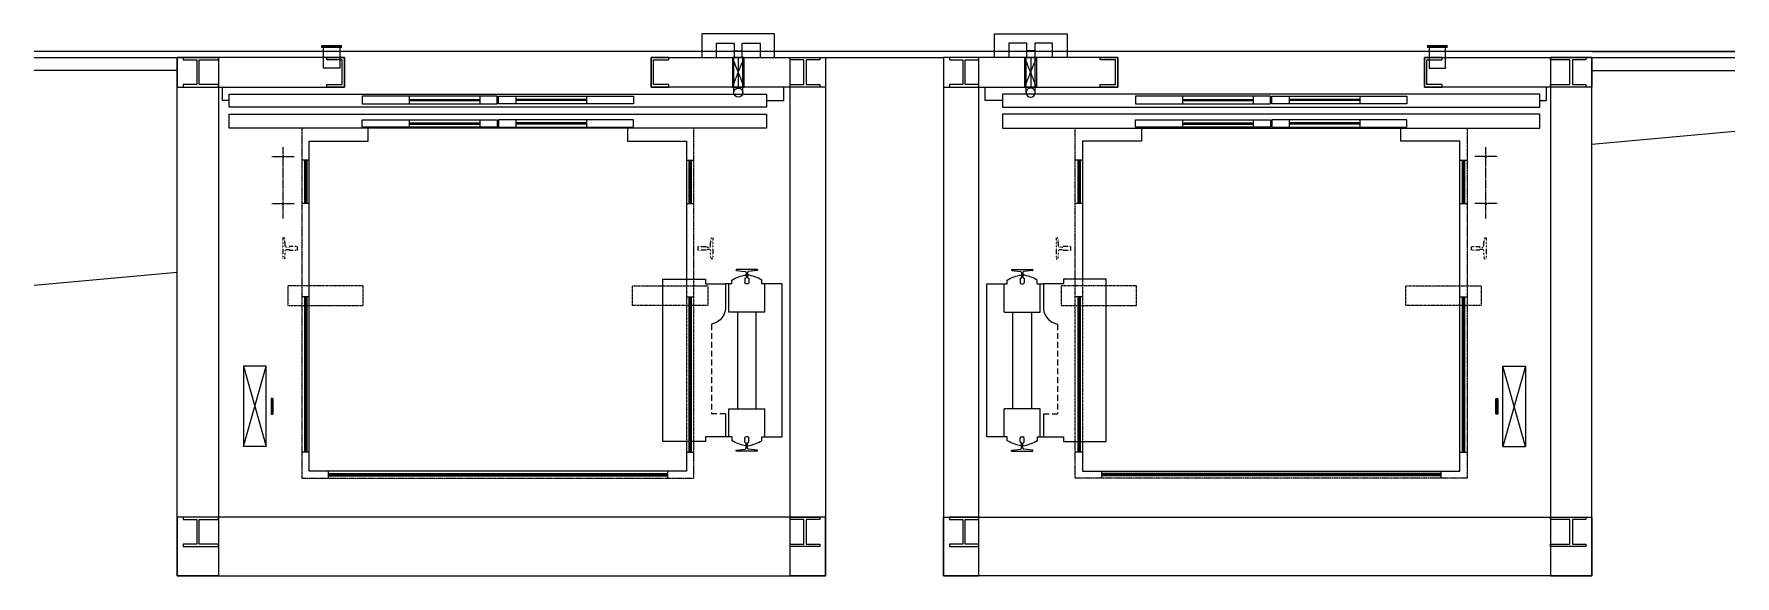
# Model space of a CAD drawing. Header units: millimetres. Extents: x 1372008 to 1411040, y -1003 to 26332.
# Drawn here: x 1372008 to 1379223, y 13232 to 15532 of the extents above; entities that cross this region are included whole.
import ezdxf

# ---------------------------------------------------------------- set-up
doc = ezdxf.new("R2010")
doc.units = ezdxf.units.MM
for name, pattern in [('CENTER2', [1.125, 0.75, -0.125, 0.125, -0.125]), ('DIVIDE', [1.25, 0.5, -0.25, 0, -0.25, 0, -0.25]), ('HIDDEN', [0.375, 0.25, -0.125]), ('PHANTOM', [2.5, 1.25, -0.25, 0.25, -0.25, 0.25, -0.25])]:
    doc.linetypes.add(name, pattern=pattern)
for name, color, linetype in [('Baca', 7, 'Continuous'), ('Divar-komek', 7, 'Continuous'), ('Lift', 7, 'Continuous'), ('Meheccer', 7, 'Continuous'), ('plita 2', 7, 'Continuous'), ('sutun1', 7, 'Continuous')]:
    doc.layers.add(name, color=color, linetype=linetype)
doc.layers.add('Metalkonstruksiya', color=206, linetype='Continuous', lineweight=9)

msp = doc.modelspace()

# ---------------------------------------------------------------- linework, layer by layer
at = {"layer": 'Baca'}
for p, q in [((1378615.2, 15065), (1379222.6, 15120)), ((1372615.2, 14520.9), (1372007.8, 14465.8))]:
    msp.add_line(p, q, dxfattribs=at)
at = {"layer": 'Divar-komek'}
msp.add_line((1375365.2, 15432.4), (1375865.2, 15432.4), dxfattribs=at)
at = {"layer": 'Lift'}
for p, q in [((1373226.4, 15479.7), (1373313.9, 15479.7)), ((1374977.4, 15460.8), (1375012, 15460.8)), ((1376253, 15460.8), (1376218.4, 15460.8)), ((1378003.9, 15479.7), (1377916.4, 15479.7)), ((1374994.7, 15432.4), (1374994.7, 15307.3)), ((1376235.7, 15432.4), (1376235.7, 15307.3)), ((1372807.8, 15249.9), (1372807.8, 15307.4)), ((1374976.2, 15283.8), (1374976.2, 15307.4)), ((1375014.2, 15283.8), (1375014.2, 15307.4)), ((1376216.2, 15283.8), (1376216.2, 15307.4)), ((1376254.2, 15283.8), (1376254.2, 15307.4)), ((1378422.6, 15249.9), (1378422.6, 15307.4)), ((1372835.2, 15249.9), (1372807.8, 15249.9)), ((1373599.2, 15268.4), (1373599.2, 15236.4)), ((1373599.2, 15254.9), (1373899.2, 15254.9)), ((1373599.2, 15252.4), (1373899.2, 15252.4)), ((1373599.2, 15249.9), (1373899.2, 15249.9)), ((1373899.2, 15268.4), (1373899.2, 15236.4)), ((1374051.2, 15268.4), (1374051.2, 15236.4)), ((1374351.2, 15254.9), (1374051.2, 15254.9)), ((1374051.2, 15252.4), (1374351.2, 15252.4)), ((1374351.2, 15249.9), (1374051.2, 15249.9)), ((1374351.2, 15268.4), (1374351.2, 15236.4)), ((1376879.2, 15268.4), (1376879.2, 15236.4)), ((1376879.2, 15254.9), (1377179.2, 15254.9)), ((1377179.2, 15252.4), (1376879.2, 15252.4)), ((1376879.2, 15249.9), (1377179.2, 15249.9)), ((1377179.2, 15268.4), (1377179.2, 15236.4)), ((1377331.2, 15268.4), (1377331.2, 15236.4)), ((1377631.2, 15254.9), (1377331.2, 15254.9)), ((1377631.2, 15252.4), (1377331.2, 15252.4)), ((1377631.2, 15249.9), (1377331.2, 15249.9)), ((1377631.2, 15268.4), (1377631.2, 15236.4)), ((1378395.2, 15249.9), (1378422.6, 15249.9)), ((1373599.2, 15168.4), (1373599.2, 15136.4)), ((1373599.2, 15154.9), (1373899.2, 15154.9)), ((1373599.2, 15152.4), (1373899.2, 15152.4)), ((1373899.2, 15168.4), (1373899.2, 15136.4)), ((1374051.2, 15168.4), (1374051.2, 15136.4)), ((1374351.2, 15154.9), (1374051.2, 15154.9)), ((1374051.2, 15152.4), (1374351.2, 15152.4)), ((1374351.2, 15168.4), (1374351.2, 15136.4)), ((1376879.2, 15168.4), (1376879.2, 15136.4)), ((1376879.2, 15154.9), (1377179.2, 15154.9)), ((1377179.2, 15152.4), (1376879.2, 15152.4)), ((1377179.2, 15168.4), (1377179.2, 15136.4)), ((1377331.2, 15168.4), (1377331.2, 15136.4)), ((1377631.2, 15154.9), (1377331.2, 15154.9)), ((1377631.2, 15152.4), (1377331.2, 15152.4)), ((1377631.2, 15168.4), (1377631.2, 15136.4)), ((1373599.2, 15149.9), (1373899.2, 15149.9)), ((1374351.2, 15149.9), (1374051.2, 15149.9)), ((1376879.2, 15149.9), (1377179.2, 15149.9)), ((1377631.2, 15149.9), (1377331.2, 15149.9)), ((1373175.2, 14997.4), (1373144.2, 14997.4)), ((1373154.7, 14997.4), (1373154.7, 14813.4)), ((1373159.7, 14997.4), (1373159.7, 14813.4)), ((1373164.7, 14997.4), (1373164.7, 14813.4)), ((1374775.2, 14997.4), (1374806.2, 14997.4)), ((1374785.7, 14997.4), (1374785.7, 14813.4)), ((1374790.7, 14997.4), (1374790.7, 14813.4)), ((1374795.7, 14997.4), (1374795.7, 14813.4)), ((1376455.2, 14997.4), (1376424.2, 14997.4)), ((1376434.7, 14997.4), (1376434.7, 14813.4)), ((1376439.7, 14997.4), (1376439.7, 14813.4)), ((1376444.7, 14997.4), (1376444.7, 14813.4)), ((1378055.2, 14997.4), (1378086.2, 14997.4)), ((1378065.7, 14997.4), (1378065.7, 14813.4)), ((1378070.7, 14997.4), (1378070.7, 14813.4)), ((1378075.7, 14997.4), (1378075.7, 14813.4)), ((1373175.2, 14813.4), (1373144.2, 14813.4)), ((1374775.2, 14813.4), (1374806.2, 14813.4)), ((1376455.2, 14813.4), (1376424.2, 14813.4)), ((1378055.2, 14813.4), (1378086.2, 14813.4)), ((1373175.2, 14417.4), (1373144.2, 14417.4)), ((1373154.7, 14417.4), (1373154.7, 13757.4)), ((1373159.7, 14417.4), (1373159.7, 13757.4)), ((1373164.7, 14417.4), (1373164.7, 13757.4)), ((1374775.2, 14417.4), (1374806.2, 14417.4)), ((1374785.7, 14417.4), (1374785.7, 13757.4)), ((1374790.7, 14417.4), (1374790.7, 13757.4)), ((1374795.7, 14417.4), (1374795.7, 13757.4)), ((1376455.2, 14417.4), (1376424.2, 14417.4)), ((1376434.7, 14417.4), (1376434.7, 13757.4)), ((1376439.7, 14417.4), (1376439.7, 13757.4)), ((1376444.7, 14417.4), (1376444.7, 13757.4)), ((1378055.2, 14417.4), (1378086.2, 14417.4)), ((1378065.7, 14417.4), (1378065.7, 13757.4)), ((1378070.7, 14417.4), (1378070.7, 13757.4)), ((1378075.7, 14417.4), (1378075.7, 13757.4)), ((1373175.2, 13757.4), (1373144.2, 13757.4)), ((1374775.2, 13757.4), (1374806.2, 13757.4)), ((1376455.2, 13757.4), (1376424.2, 13757.4)), ((1378055.2, 13757.4), (1378086.2, 13757.4)), ((1373255.2, 13677.4), (1373255.2, 13647.4)), ((1373255.2, 13667.4), (1374695.2, 13667.4)), ((1373255.2, 13662.4), (1374695.2, 13662.4)), ((1373255.2, 13657.4), (1374695.2, 13657.4)), ((1374695.2, 13677.4), (1374695.2, 13647.4)), ((1376535.2, 13677.4), (1376535.2, 13647.4)), ((1377975.2, 13667.4), (1376535.2, 13667.4)), ((1377975.2, 13662.4), (1376535.2, 13662.4)), ((1377975.2, 13657.4), (1376535.2, 13657.4)), ((1377975.2, 13677.4), (1377975.2, 13647.4))]:
    msp.add_line(p, q, dxfattribs=at)
at = {"layer": 'Lift', "linetype": 'CENTER2'}
for p, q in [((1375020.2, 15307.4), (1374970.2, 15432.4)), ((1374970.2, 15307.4), (1375020.2, 15432.4)), ((1376210.2, 15307.4), (1376260.2, 15432.4)), ((1376260.2, 15307.4), (1376210.2, 15432.4)), ((1373016.7, 15012.4), (1373111.7, 15012.4)), ((1373064.2, 14749.2), (1373064.2, 15052.5)), ((1378213.7, 15012.4), (1378118.7, 15012.4)), ((1378166.2, 14749.2), (1378166.2, 15052.5)), ((1373016.7, 14812.4), (1373111.7, 14812.4)), ((1378213.7, 14812.4), (1378118.7, 14812.4))]:
    msp.add_line(p, q, dxfattribs=at)
at = {"layer": 'Lift', "linetype": 'HIDDEN', "ltscale": 10}
for p, q in [((1374976.2, 15307.4), (1374976.2, 15432.4)), ((1375014.2, 15307.4), (1375014.2, 15432.4)), ((1376216.2, 15307.4), (1376216.2, 15432.4)), ((1376254.2, 15307.4), (1376254.2, 15432.4))]:
    msp.add_line(p, q, dxfattribs=at)
at = {"layer": 'Lift', "linetype": 'Continuous'}
for p, q in [((1373425.2, 15077.4), (1373425.2, 15132.4)), ((1377805.2, 15077.4), (1377805.2, 15132.4)), ((1373175.2, 13677.4), (1373175.2, 15077.4)), ((1373175.2, 15077.4), (1373425.2, 15077.4)), ((1378055.2, 15077.4), (1377805.2, 15077.4)), ((1378055.2, 13677.4), (1378055.2, 15077.4)), ((1374775.2, 13805.4), (1374775.2, 13677.4)), ((1376455.2, 13805.4), (1376455.2, 13677.4)), ((1374775.2, 13677.4), (1373175.2, 13677.4)), ((1376455.2, 13677.4), (1378055.2, 13677.4))]:
    msp.add_line(p, q, dxfattribs=at)
at = {"layer": 'Lift', "linetype": 'PHANTOM', "ltscale": 0.5}
for p, q in [((1374806.2, 14489.4), (1374806.2, 15132.4)), ((1376424.2, 14489.4), (1376424.2, 15132.4))]:
    msp.add_line(p, q, dxfattribs=at)
at = {"layer": 'Lift', "linetype": 'ByBlock'}
for p, q in [((1375076.2, 14532.4), (1374986.2, 14532.4)), ((1374986.2, 14532.4), (1374986.2, 14530.2)), ((1374988, 14528.2), (1375024.2, 14524.4)), ((1375028.2, 14520.4), (1375028.2, 14498.8)), ((1375034.2, 14520.4), (1375034.2, 14498.8)), ((1375074.4, 14528.2), (1375038.2, 14524.4)), ((1375076.2, 14532.4), (1375076.2, 14530.2)), ((1376154.2, 14532.4), (1376244.2, 14532.4)), ((1376154.2, 14532.4), (1376154.2, 14530.2)), ((1376156, 14528.2), (1376192.2, 14524.4)), ((1376196.2, 14520.4), (1376196.2, 14498.8)), ((1376202.2, 14520.4), (1376202.2, 14498.8)), ((1376242.4, 14528.2), (1376206.2, 14524.4)), ((1376244.2, 14532.4), (1376244.2, 14530.2)), ((1374967.7, 14472.4), (1374941.2, 14472.4)), ((1374941.2, 14472.4), (1374941.2, 14380.3)), ((1374954.4, 14352.4), (1374954.4, 14472.4)), ((1374967.7, 14472.4), (1374967.7, 14488.1)), ((1375023.2, 14494.8), (1375023.2, 14476.4)), ((1375026.2, 14496.8), (1375025.2, 14496.8)), ((1375035.2, 14472.4), (1375027.2, 14472.4)), ((1375037.2, 14496.8), (1375036.2, 14496.8)), ((1375039.2, 14494.8), (1375039.2, 14476.4)), ((1375107.9, 14352.4), (1375107.9, 14472.4)), ((1376122.4, 14352.4), (1376122.4, 14472.4)), ((1376191.2, 14494.8), (1376191.2, 14476.4)), ((1376193.2, 14496.8), (1376194.2, 14496.8)), ((1376195.2, 14472.4), (1376203.2, 14472.4)), ((1376204.2, 14496.8), (1376205.2, 14496.8)), ((1376207.2, 14494.8), (1376207.2, 14476.4)), ((1376262.7, 14472.4), (1376262.7, 14488.1)), ((1376262.7, 14472.4), (1376289.2, 14472.4)), ((1376275.9, 14352.4), (1376275.9, 14472.4)), ((1376289.2, 14472.4), (1376289.2, 14380.3)), ((1375107.9, 14352.4), (1374954.4, 14352.4)), ((1374991.2, 14352.4), (1374991.2, 13942.4)), ((1375071.2, 13942.4), (1375071.2, 14352.4)), ((1376122.4, 14352.4), (1376275.9, 14352.4)), ((1376159.2, 13942.4), (1376159.2, 14352.4)), ((1376239.2, 14352.4), (1376239.2, 13942.4)), ((1374954.4, 13942.4), (1375107.9, 13942.4)), ((1374954.4, 13822.4), (1374954.4, 13942.4)), ((1375107.9, 13822.4), (1375107.9, 13942.4)), ((1376275.9, 13942.4), (1376122.4, 13942.4)), ((1376122.4, 13822.4), (1376122.4, 13942.4)), ((1376275.9, 13822.4), (1376275.9, 13942.4)), ((1374941.2, 13920.3), (1374941.2, 13822.4)), ((1376289.2, 13920.3), (1376289.2, 13822.4)), ((1374967.7, 13822.4), (1374941.2, 13822.4)), ((1374967.7, 13822.4), (1374967.7, 13806.6)), ((1375023.2, 13799.9), (1375023.2, 13818.4)), ((1375026.2, 13797.9), (1375025.2, 13797.9)), ((1375035.2, 13822.4), (1375027.2, 13822.4)), ((1375028.2, 13774.4), (1375028.2, 13795.9)), ((1375034.2, 13774.4), (1375034.2, 13795.9)), ((1375037.2, 13797.9), (1375036.2, 13797.9)), ((1375039.2, 13799.9), (1375039.2, 13818.4)), ((1376191.2, 13799.9), (1376191.2, 13818.4)), ((1376193.2, 13797.9), (1376194.2, 13797.9)), ((1376195.2, 13822.4), (1376203.2, 13822.4)), ((1376196.2, 13774.4), (1376196.2, 13795.9)), ((1376202.2, 13774.4), (1376202.2, 13795.9)), ((1376204.2, 13797.9), (1376205.2, 13797.9)), ((1376207.2, 13799.9), (1376207.2, 13818.4)), ((1376262.7, 13822.4), (1376289.2, 13822.4)), ((1376262.7, 13822.4), (1376262.7, 13806.6)), ((1374986.2, 13762.4), (1374986.2, 13764.6)), ((1375076.2, 13762.4), (1374986.2, 13762.4)), ((1374988, 13766.5), (1375024.2, 13770.4)), ((1375074.4, 13766.5), (1375038.2, 13770.4)), ((1375076.2, 13762.4), (1375076.2, 13764.6)), ((1376154.2, 13762.4), (1376154.2, 13764.6)), ((1376154.2, 13762.4), (1376244.2, 13762.4)), ((1376156, 13766.5), (1376192.2, 13770.4)), ((1376242.4, 13766.5), (1376206.2, 13770.4)), ((1376244.2, 13762.4), (1376244.2, 13764.6))]:
    msp.add_line(p, q, dxfattribs=at)
at = {"layer": 'Lift', "linetype": 'HIDDEN'}
for p, q in [((1374775.2, 14489.4), (1374775.2, 13805.4)), ((1374806.2, 13805.4), (1374806.2, 14489.4)), ((1376424.2, 13805.4), (1376424.2, 14489.4)), ((1376455.2, 14489.4), (1376455.2, 13805.4))]:
    msp.add_line(p, q, dxfattribs=at)
at = {"layer": 'Lift', "linetype": 'HIDDEN', "ltscale": 100}
for p, q in [((1374881.2, 14300.9), (1374881.2, 13920.3)), ((1376349.2, 14300.9), (1376349.2, 13920.3)), ((1374941.2, 13920.3), (1374881.2, 13920.3)), ((1376289.2, 13920.3), (1376349.2, 13920.3))]:
    msp.add_line(p, q, dxfattribs=at)
at = {"layer": 'Lift', "ltscale": 2, "extrusion": (0, 0, -1)}
msp.add_lwpolyline([(-1375148.3, 15432.4), (-1375148.3, 15532.4), (-1374841.1, 15532.4), (-1374841.1, 15432.4)], dxfattribs=at)
at = {"layer": 'Lift', "ltscale": 2}
msp.add_lwpolyline([(1376082.1, 15432.4), (1376082.1, 15532.4), (1376389.3, 15532.4), (1376389.3, 15432.4)], dxfattribs=at)
at = {"layer": 'Lift', "extrusion": (0, 0, -1), "const_width": 13.1}
msp.add_lwpolyline([(-1373226.4, 15479.7), (-1373313.9, 15479.7)], dxfattribs=at)
at = {"layer": 'Lift', "extrusion": (0, 0, -1)}
for points in [[(-1373305.2, 15473.3), (-1373305.2, 15387.4), (-1373305.2, 15387.4), (-1373235.2, 15387.4), (-1373235.2, 15479.7)], [(-1374902, 15432.3), (-1374902, 15493.5), (-1374977.4, 15493.5), (-1374977.4, 15432.4)], [(-1375012, 15432), (-1375012, 15493.5), (-1375087.4, 15493.5), (-1375087.4, 15432.4)], [(-1375115.2, 15249.9), (-1375188.3, 15249.9), (-1375188.3, 15307.4)]]:
    msp.add_lwpolyline(points, dxfattribs=at)
at = {"layer": 'Lift'}
for points in [[(1376218.4, 15432), (1376218.4, 15493.5), (1376143, 15493.5), (1376143, 15432.4)], [(1376328.4, 15432.3), (1376328.4, 15493.5), (1376253, 15493.5), (1376253, 15432.4)], [(1377925.2, 15473.3), (1377925.2, 15387.4), (1377925.2, 15387.4), (1377995.2, 15387.4), (1377995.2, 15479.7)], [(1376115.2, 15249.9), (1376042, 15249.9), (1376042, 15307.4)]]:
    msp.add_lwpolyline(points, dxfattribs=at)
at = {"layer": 'Lift', "const_width": 13.1}
msp.add_lwpolyline([(1378003.9, 15479.7), (1377916.4, 15479.7)], dxfattribs=at)
at = {"layer": 'Lift', "linetype": 'Continuous', "extrusion": (0, 0, -1)}
for points in [[(-1375020.2, 15432.4), (-1375020.2, 15432.4), (-1374970.2, 15432.4), (-1374970.2, 15307.4), (-1375020.2, 15307.4), (-1375020.2, 15432.4)], [(-1375115.2, 15277.4), (-1375115.2, 15222.4), (-1372835.2, 15222.4), (-1372835.2, 15277.4), (-1375115.2, 15277.4)], [(-1375115.2, 15192.4), (-1375115.2, 15132.4), (-1372835.2, 15132.4), (-1372835.2, 15192.4), (-1375115.2, 15192.4)], [(-1374525.2, 15132.4), (-1374525.2, 15077.4), (-1374775.2, 15077.4), (-1374775.2, 14489.4)], [(-1372993.1, 13782.4), (-1372993.1, 14122.4), (-1372896.6, 14122.4), (-1372993.1, 13782.4), (-1372896.6, 13782.4), (-1372993.1, 14122.4), (-1372896.6, 14122.4), (-1372896.6, 13782.4)]]:
    msp.add_lwpolyline(points, dxfattribs=at)
at = {"layer": 'Lift', "linetype": 'Continuous'}
for points in [[(1376210.2, 15432.4), (1376210.2, 15432.4), (1376260.2, 15432.4), (1376260.2, 15307.4), (1376210.2, 15307.4), (1376210.2, 15432.4)], [(1376115.2, 15277.4), (1376115.2, 15222.4), (1378395.2, 15222.4), (1378395.2, 15277.4), (1376115.2, 15277.4)], [(1376115.2, 15192.4), (1376115.2, 15132.4), (1378395.2, 15132.4), (1378395.2, 15192.4), (1376115.2, 15192.4)], [(1376705.2, 15132.4), (1376705.2, 15077.4), (1376455.2, 15077.4), (1376455.2, 14489.4)], [(1378237.3, 13782.4), (1378237.3, 14122.4), (1378333.8, 14122.4), (1378237.3, 13782.4), (1378333.8, 13782.4), (1378237.3, 14122.4), (1378333.8, 14122.4), (1378333.8, 13782.4)]]:
    msp.add_lwpolyline(points, dxfattribs=at)
at = {"layer": 'Lift', "linetype": 'Continuous', "extrusion": (0, 0, -1)}
for points in [[(-1373400.2, 15236.4), (-1373972.7, 15236.4), (-1373972.7, 15268.4), (-1373400.2, 15268.4)], [(-1374550.2, 15236.4), (-1373977.7, 15236.4), (-1373977.7, 15268.4), (-1374550.2, 15268.4)], [(-1373400.2, 15168.4), (-1373972.7, 15168.4), (-1373972.7, 15136.4), (-1373400.2, 15136.4)], [(-1374550.2, 15168.4), (-1373977.7, 15168.4), (-1373977.7, 15136.4), (-1374550.2, 15136.4)]]:
    msp.add_lwpolyline(points, close=True, dxfattribs=at)
at = {"layer": 'Lift', "linetype": 'Continuous'}
for points in [[(1376680.2, 15236.4), (1377252.7, 15236.4), (1377252.7, 15268.4), (1376680.2, 15268.4)], [(1377830.2, 15236.4), (1377257.7, 15236.4), (1377257.7, 15268.4), (1377830.2, 15268.4)], [(1376680.2, 15168.4), (1377252.7, 15168.4), (1377252.7, 15136.4), (1376680.2, 15136.4)], [(1377830.2, 15168.4), (1377257.7, 15168.4), (1377257.7, 15136.4), (1377830.2, 15136.4)]]:
    msp.add_lwpolyline(points, close=True, dxfattribs=at)
at = {"layer": 'Lift', "linetype": 'PHANTOM', "ltscale": 0.5, "extrusion": (0, 0, -1)}
msp.add_lwpolyline([(-1373144.2, 15132.4), (-1373144.2, 13647.4), (-1374806.2, 13647.4), (-1374806.2, 13805.4)], dxfattribs=at)
at = {"layer": 'Lift', "linetype": 'PHANTOM', "ltscale": 0.5}
msp.add_lwpolyline([(1378086.2, 15132.4), (1378086.2, 13647.4), (1376424.2, 13647.4), (1376424.2, 13805.4)], dxfattribs=at)
at = {"layer": 'Lift', "linetype": 'DIVIDE', "extrusion": (0, 0, -1)}
for points in [[(-1373125.2, 14629.3), (-1373124.2, 14630.3), (-1373091.8, 14630.3, 0.355675), (-1373087.9, 14627.1), (-1373077.7, 14627.1, 0.393341), (-1373073.7, 14630.8), (-1373071.3, 14664.1, -0.393341), (-1373068.3, 14666.9), (-1373063.2, 14666.9), (-1373063.2, 14577.9), (-1373068.3, 14577.9, -0.393341), (-1373071.3, 14580.6), (-1373073.7, 14613.9, 0.393341), (-1373077.7, 14617.6), (-1373087.9, 14617.6, 0.355675), (-1373091.8, 14614.4), (-1373124.2, 14614.4), (-1373125.2, 14615.4)], [(-1374825.2, 14629.3), (-1374826.2, 14630.3), (-1374858.6, 14630.3, -0.355675), (-1374862.5, 14627.1), (-1374872.7, 14627.1, -0.393341), (-1374876.7, 14630.8), (-1374879.1, 14664.1, 0.393341), (-1374882.1, 14666.9), (-1374887.2, 14666.9), (-1374887.2, 14577.9), (-1374882.1, 14577.9, 0.393341), (-1374879.1, 14580.6), (-1374876.7, 14613.9, -0.393341), (-1374872.7, 14617.6), (-1374862.5, 14617.6, -0.355675), (-1374858.6, 14614.4), (-1374826.2, 14614.4), (-1374825.2, 14615.4)]]:
    msp.add_lwpolyline(points, format="xyb", close=True, dxfattribs=at)
at = {"layer": 'Lift', "linetype": 'DIVIDE'}
for points in [[(1376405.2, 14629.3), (1376404.2, 14630.3), (1376371.8, 14630.3, -0.355675), (1376367.9, 14627.1), (1376357.7, 14627.1, -0.393341), (1376353.7, 14630.8), (1376351.3, 14664.1, 0.393341), (1376348.3, 14666.9), (1376343.2, 14666.9), (1376343.2, 14577.9), (1376348.3, 14577.9, 0.393341), (1376351.3, 14580.6), (1376353.7, 14613.9, -0.393341), (1376357.7, 14617.6), (1376367.9, 14617.6, -0.355675), (1376371.8, 14614.4), (1376404.2, 14614.4), (1376405.2, 14615.4)], [(1378105.2, 14629.3), (1378106.2, 14630.3), (1378138.6, 14630.3, 0.355675), (1378142.5, 14627.1), (1378152.7, 14627.1, 0.393341), (1378156.7, 14630.8), (1378159.1, 14664.1, -0.393341), (1378162.1, 14666.9), (1378167.2, 14666.9), (1378167.2, 14577.9), (1378162.1, 14577.9, -0.393341), (1378159.1, 14580.6), (1378156.7, 14613.9, 0.393341), (1378152.7, 14617.6), (1378142.5, 14617.6, 0.355675), (1378138.6, 14614.4), (1378106.2, 14614.4), (1378105.2, 14615.4)]]:
    msp.add_lwpolyline(points, format="xyb", close=True, dxfattribs=at)
at = {"layer": 'Lift', "linetype": 'ByBlock', "extrusion": (0, 0, -1)}
msp.add_lwpolyline([(-1375034.2, 13785.1, -0.106881), (-1375094.7, 13806.6), (-1375094.7, 13822.4), (-1375181.2, 13822.4), (-1375181.2, 14472.4), (-1375094.7, 14472.4), (-1375094.7, 14488.1, -0.106881), (-1375034.2, 14509.6)], format="xyb", dxfattribs=at)
at = {"layer": 'Lift', "linetype": 'ByBlock'}
msp.add_lwpolyline([(1376196.2, 13785.1, -0.106881), (1376135.7, 13806.6), (1376135.7, 13822.4), (1376049.2, 13822.4), (1376049.2, 14472.4), (1376135.7, 14472.4), (1376135.7, 14488.1, -0.106881), (1376196.2, 14509.6)], format="xyb", dxfattribs=at)
at = {"layer": 'Lift', "linetype": 'HIDDEN', "extrusion": (0, 0, -1)}
for points in [[(-1373084.2, 14380.9), (-1373404.2, 14380.9), (-1373404.2, 14463.9), (-1373084.2, 14463.9)], [(-1374546.2, 14463.9), (-1374866.2, 14463.9), (-1374866.2, 14380.9), (-1374546.2, 14380.9)]]:
    msp.add_lwpolyline(points, close=True, dxfattribs=at)
at = {"layer": 'Lift', "linetype": 'ByBlock', "extrusion": (0, 0, -1)}
msp.add_lwpolyline([(-1374941.2, 13822.4), (-1374855.4, 13822.4), (-1374855.4, 13802.4), (-1374675.2, 13802.4), (-1374675.2, 14492.4), (-1374855.4, 14492.4), (-1374855.4, 14472.4), (-1374941.2, 14472.4)], dxfattribs=at)
at = {"layer": 'Lift', "linetype": 'ByBlock'}
msp.add_lwpolyline([(1376289.2, 13822.4), (1376374.9, 13822.4), (1376374.9, 13802.4), (1376555.2, 13802.4), (1376555.2, 14492.4), (1376374.9, 14492.4), (1376374.9, 14472.4), (1376289.2, 14472.4)], dxfattribs=at)
at = {"layer": 'Lift', "linetype": 'HIDDEN'}
for points in [[(1376684.2, 14463.9), (1376364.2, 14463.9), (1376364.2, 14380.9), (1376684.2, 14380.9)], [(1378146.2, 14380.9), (1377826.2, 14380.9), (1377826.2, 14463.9), (1378146.2, 14463.9)]]:
    msp.add_lwpolyline(points, close=True, dxfattribs=at)
at = {"layer": 'Lift', "linetype": 'Continuous', "extrusion": (0, 0, -1)}
msp.add_lwpolyline([(-1373017.4, 13921.5), (-1373017.4, 13983.2, -0.414214), (-1373015.2, 13985.4, -0.414214), (-1373013.1, 13983.2), (-1373013.1, 13921.5, -0.414214), (-1373015.2, 13919.4, -0.414214), (-1373017.4, 13921.5, -0.414214), (-1373019.5, 13919.4, -0.414214), (-1373021.7, 13921.5), (-1373021.7, 13983.2, -0.414214), (-1373019.5, 13985.4, -0.414214), (-1373017.4, 13983.2)], format="xyb", dxfattribs=at)
at = {"layer": 'Lift', "linetype": 'Continuous'}
msp.add_lwpolyline([(1378213, 13921.5), (1378213, 13983.2, -0.414214), (1378215.2, 13985.4, -0.414214), (1378217.3, 13983.2), (1378217.3, 13921.5, -0.414214), (1378215.2, 13919.4, -0.414214), (1378213, 13921.5, -0.414214), (1378210.9, 13919.4, -0.414214), (1378208.7, 13921.5), (1378208.7, 13983.2, -0.414214), (1378210.9, 13985.4, -0.414214), (1378213, 13983.2)], format="xyb", dxfattribs=at)
at = {"layer": 'Lift', "linetype": 'Continuous', "extrusion": (0, 0, -1)}
for centre in [(-1373064.2, 15012.4), (-1373064.2, 14812.4)]:
    msp.add_circle(centre, 3, dxfattribs=at)
at = {"layer": 'Lift', "linetype": 'Continuous'}
for centre in [(1378166.2, 15012.4), (1378166.2, 14812.4)]:
    msp.add_circle(centre, 3, dxfattribs=at)
at = {"layer": 'Lift', "linetype": 'HIDDEN', "ltscale": 10, "extrusion": (0, 0, -1)}
msp.add_arc((-1374995.2, 15283.8), 19, 0, 180, dxfattribs=at)
at = {"layer": 'Lift', "linetype": 'HIDDEN', "ltscale": 10}
msp.add_arc((1376235.2, 15283.8), 19, 0, 180, dxfattribs=at)
at = {"layer": 'Lift', "extrusion": (0, 0, -1)}
msp.add_arc((-1374995.2, 15283.8), 19, 180, 0, dxfattribs=at)
at = {"layer": 'Lift'}
msp.add_arc((1376235.2, 15283.8), 19, 180, 0, dxfattribs=at)
at = {"layer": 'Lift', "linetype": 'ByBlock', "extrusion": (0, 0, -1)}
for centre, radius, start, end in [((-1375047.7, 14358.9), 151.9, 58.23489, 82.63754), ((-1374988.2, 14530.2), 2, -83.99099, 0), ((-1375024.2, 14520.4), 4, 90, 180), ((-1375024.2, 14520.4), 4, 90, 180), ((-1375038.2, 14520.4), 4, 0, 90), ((-1375038.2, 14520.4), 4, 0, 90), ((-1375074.2, 14530.2), 2, 180, -96.00901), ((-1375025.2, 14494.8), 2, 0, 90), ((-1375027.2, 14476.4), 4, -90, 0), ((-1375026.2, 14498.8), 2, 180, -90), ((-1375036.2, 14498.8), 2, -90, 0), ((-1375035.2, 14476.4), 4, 180, -90), ((-1375037.2, 14494.8), 2, 90, 180), ((-1374868.1, 14373.1), 73.4, 174.35555, -100.24365), ((-1375047.7, 13935.8), 151.9, -82.63754, -58.23489), ((-1375027.2, 13818.4), 4, 0, 90), ((-1375025.2, 13799.9), 2, -90, 0), ((-1375026.2, 13795.9), 2, 90, 180), ((-1375036.2, 13795.9), 2, 0, 90), ((-1375035.2, 13818.4), 4, 90, 180), ((-1375037.2, 13799.9), 2, 180, -90), ((-1374988.2, 13764.6), 2, 0, 83.99099), ((-1375024.2, 13774.4), 4, 180, -90), ((-1375024.2, 13774.4), 4, 180, -90), ((-1375038.2, 13774.4), 4, -90, 0), ((-1375038.2, 13774.4), 4, -90, 0), ((-1375074.2, 13764.6), 2, 96.00901, 180)]:
    msp.add_arc(centre, radius, start, end, dxfattribs=at)
at = {"layer": 'Lift', "linetype": 'ByBlock'}
for centre, radius, start, end in [((1376156.2, 14530.2), 2, 180, -96.00901), ((1376192.2, 14520.4), 4, 0, 90), ((1376192.2, 14520.4), 4, 0, 90), ((1376206.2, 14520.4), 4, 90, 180), ((1376206.2, 14520.4), 4, 90, 180), ((1376182.7, 14358.9), 151.9, 58.23489, 82.63754), ((1376242.2, 14530.2), 2, -83.99099, 0), ((1376193.2, 14494.8), 2, 90, 180), ((1376195.2, 14476.4), 4, 180, -90), ((1376194.2, 14498.8), 2, -90, 0), ((1376204.2, 14498.8), 2, 180, -90), ((1376203.2, 14476.4), 4, -90, 0), ((1376205.2, 14494.8), 2, 0, 90), ((1376362.2, 14373.1), 73.4, 174.35555, -100.24365), ((1376195.2, 13818.4), 4, 90, 180), ((1376193.2, 13799.9), 2, 180, -90), ((1376194.2, 13795.9), 2, 0, 90), ((1376182.7, 13935.8), 151.9, -82.63754, -58.23489), ((1376204.2, 13795.9), 2, 90, 180), ((1376203.2, 13818.4), 4, 0, 90), ((1376205.2, 13799.9), 2, -90, 0), ((1376156.2, 13764.6), 2, 96.00901, 180), ((1376192.2, 13774.4), 4, -90, 0), ((1376192.2, 13774.4), 4, -90, 0), ((1376206.2, 13774.4), 4, 180, -90), ((1376206.2, 13774.4), 4, 180, -90), ((1376242.2, 13764.6), 2, 0, 83.99099)]:
    msp.add_arc(centre, radius, start, end, dxfattribs=at)
at = {"layer": 'Meheccer'}
for p, q in [((1372615.2, 15457.4), (1372007.8, 15457.4)), ((1378615.2, 15457.4), (1379222.6, 15457.4)), ((1372615.2, 15377.4), (1372007.8, 15377.4)), ((1378615.2, 15377.4), (1379222.6, 15377.4))]:
    msp.add_line(p, q, dxfattribs=at)
at = {"layer": 'Metalkonstruksiya', "extrusion": (0, 0, -1)}
for points in [[(-1372615.2, 15432.4), (-1372790.2, 15432.4), (-1372790.2, 13232.4), (-1372615.2, 13232.4)], [(-1372790.2, 15422.4), (-1372790.2, 15432.4), (-1372640.2, 15432.4), (-1372640.2, 15422.4), (-1372697.7, 15422.4), (-1372697.7, 15317.4), (-1372640.2, 15317.4), (-1372640.2, 15307.4), (-1372790.2, 15307.4), (-1372790.2, 15317.4), (-1372707.7, 15317.4), (-1372707.7, 15422.4)], [(-1373250.2, 15317.4), (-1373315.2, 15317.4), (-1373315.2, 15422.4), (-1373250.2, 15422.4), (-1373250.2, 15432.4), (-1373325.2, 15432.4), (-1373325.2, 15307.4), (-1373250.2, 15307.4)], [(-1375365.2, 15307.4), (-1374625.2, 15307.4), (-1374625.2, 15432.4), (-1375365.2, 15432.4)], [(-1374700.2, 15317.4), (-1374635.2, 15317.4), (-1374635.2, 15422.4), (-1374700.2, 15422.4), (-1374700.2, 15432.4), (-1374625.2, 15432.4), (-1374625.2, 15307.4), (-1374700.2, 15307.4)], [(-1375215.2, 15432.4), (-1375365.2, 15432.4), (-1375365.2, 13232.4), (-1375215.2, 13232.4)], [(-1375215.2, 15422.4), (-1375215.2, 15432.4), (-1375340.2, 15432.4), (-1375340.2, 15422.4), (-1375282.7, 15422.4), (-1375282.7, 15317.4), (-1375340.2, 15317.4), (-1375340.2, 15307.4), (-1375215.2, 15307.4), (-1375215.2, 15317.4), (-1375272.7, 15317.4), (-1375272.7, 15422.4)], [(-1375365.2, 13482.4), (-1372615.2, 13482.4), (-1372615.2, 13232.4), (-1375365.2, 13232.4)], [(-1372790.2, 13472.4), (-1372790.2, 13482.4), (-1372640.2, 13482.4), (-1372640.2, 13472.4), (-1372697.7, 13472.4), (-1372697.7, 13367.4), (-1372640.2, 13367.4), (-1372640.2, 13357.4), (-1372790.2, 13357.4), (-1372790.2, 13367.4), (-1372707.7, 13367.4), (-1372707.7, 13472.4)], [(-1375215.2, 13472.4), (-1375215.2, 13482.4), (-1375340.2, 13482.4), (-1375340.2, 13472.4), (-1375282.7, 13472.4), (-1375282.7, 13367.4), (-1375340.2, 13367.4), (-1375340.2, 13357.4), (-1375215.2, 13357.4), (-1375215.2, 13367.4), (-1375272.7, 13367.4), (-1375272.7, 13472.4)]]:
    msp.add_lwpolyline(points, close=True, dxfattribs=at)
msp.add_lwpolyline([(-1373210.2, 15432.4), (-1372615.2, 15432.4), (-1372615.2, 15307.4), (-1373325.2, 15307.4), (-1373325.2, 15432.4), (-1373210.2, 15432.4)], dxfattribs=at)
at = {"layer": 'Metalkonstruksiya'}
for points in [[(1375865.2, 15307.4), (1376605.2, 15307.4), (1376605.2, 15432.4), (1375865.2, 15432.4)], [(1376015.2, 15432.4), (1375865.2, 15432.4), (1375865.2, 13232.4), (1376015.2, 13232.4)], [(1376015.2, 15422.4), (1376015.2, 15432.4), (1375890.2, 15432.4), (1375890.2, 15422.4), (1375947.7, 15422.4), (1375947.7, 15317.4), (1375890.2, 15317.4), (1375890.2, 15307.4), (1376015.2, 15307.4), (1376015.2, 15317.4), (1375957.7, 15317.4), (1375957.7, 15422.4)], [(1376530.2, 15317.4), (1376595.2, 15317.4), (1376595.2, 15422.4), (1376530.2, 15422.4), (1376530.2, 15432.4), (1376605.2, 15432.4), (1376605.2, 15307.4), (1376530.2, 15307.4)], [(1377980.2, 15317.4), (1377915.2, 15317.4), (1377915.2, 15422.4), (1377980.2, 15422.4), (1377980.2, 15432.4), (1377905.2, 15432.4), (1377905.2, 15307.4), (1377980.2, 15307.4)], [(1378615.2, 15432.4), (1378440.2, 15432.4), (1378440.2, 13232.4), (1378615.2, 13232.4)], [(1378440.2, 15422.4), (1378440.2, 15432.4), (1378590.2, 15432.4), (1378590.2, 15422.4), (1378532.7, 15422.4), (1378532.7, 15317.4), (1378590.2, 15317.4), (1378590.2, 15307.4), (1378440.2, 15307.4), (1378440.2, 15317.4), (1378522.7, 15317.4), (1378522.7, 15422.4)], [(1375865.2, 13482.4), (1378615.2, 13482.4), (1378615.2, 13232.4), (1375865.2, 13232.4)], [(1376015.2, 13472.4), (1376015.2, 13482.4), (1375890.2, 13482.4), (1375890.2, 13472.4), (1375947.7, 13472.4), (1375947.7, 13367.4), (1375890.2, 13367.4), (1375890.2, 13357.4), (1376015.2, 13357.4), (1376015.2, 13367.4), (1375957.7, 13367.4), (1375957.7, 13472.4)], [(1378440.2, 13472.4), (1378440.2, 13482.4), (1378590.2, 13482.4), (1378590.2, 13472.4), (1378532.7, 13472.4), (1378532.7, 13367.4), (1378590.2, 13367.4), (1378590.2, 13357.4), (1378440.2, 13357.4), (1378440.2, 13367.4), (1378522.7, 13367.4), (1378522.7, 13472.4)]]:
    msp.add_lwpolyline(points, close=True, dxfattribs=at)
msp.add_lwpolyline([(1378020.2, 15432.4), (1378615.2, 15432.4), (1378615.2, 15307.4), (1377905.2, 15307.4), (1377905.2, 15432.4), (1378020.2, 15432.4)], dxfattribs=at)
at = {"layer": 'plita 2'}
for p, q in [((1372007.8, 15432.4), (1372665.2, 15432.4)), ((1378565.2, 15432.4), (1379222.6, 15432.4))]:
    msp.add_line(p, q, dxfattribs=at)
at = {"layer": 'sutun1', "color": 134}
msp.add_line((1379222.6, 15457.4), (1372007.8, 15457.4), dxfattribs=at)

doc.saveas('drawing.dxf')
